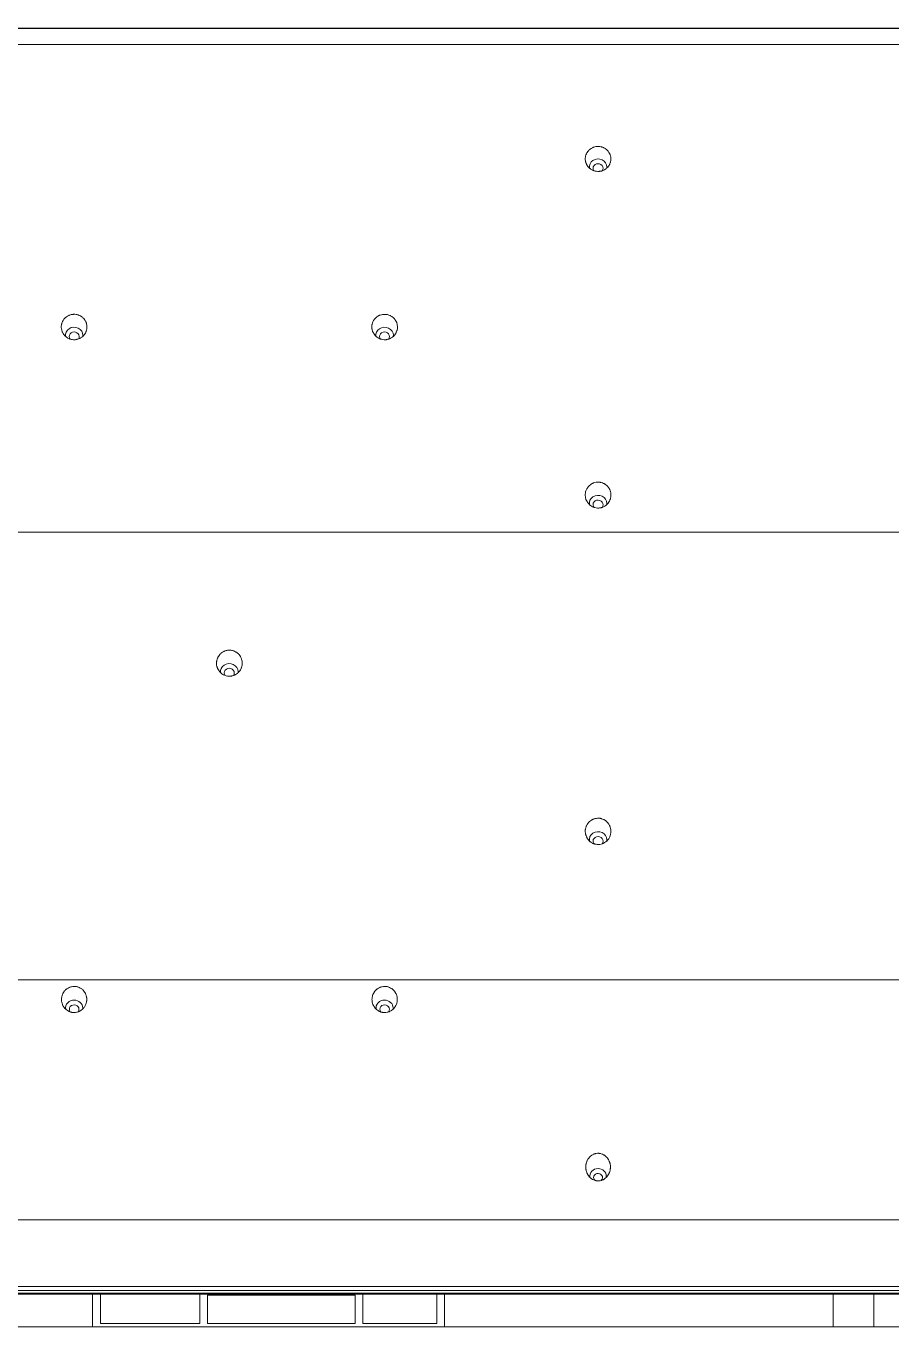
# Model space of a CAD drawing. Header units: inches. Extents: x 3778 to 56227, y -16914 to 35091.
# Drawn here: x 38268.1 to 38335.3, y -10658.5 to -10557.6 of the extents above; entities that cross this region are included whole.
import ezdxf

# ---------------------------------------------------------------- set-up
doc = ezdxf.new("R2010")
doc.units = ezdxf.units.IN
doc.header["$LTSCALE"] = 100
doc.header["$MEASUREMENT"] = 0
doc.layers.add('2-con', color=2, linetype='Continuous')
doc.layers.add('mark-B', color=2, linetype='Continuous', lineweight=20)

# ---------------------------------------------------------------- blocks, each defined once
blk = doc.blocks.new('무풍1way 일반')
at = {"layer": 'mark-B'}
for p, q in [((347.61, -402.05), (347.61, -399.52)), ((350.78, -402.05), (350.78, -399.52)), ((380.94, -399.52), (380.94, -402.05)), ((408.25, -402.05), (408.25, -399.52)), ((381.54, -402.05), (381.54, -399.78)), ((381.54, -399.78), (387.27, -399.78)), ((387.27, -402.05), (387.27, -399.78)), ((387.87, -399.78), (387.87, -401.99)), ((387.87, -399.78), (399.32, -399.78)), ((399.32, -401.99), (399.32, -399.78)), ((399.92, -399.78), (399.92, -402.05)), ((399.92, -399.78), (407.65, -399.78)), ((407.65, -399.78), (407.65, -402.05)), ((387.87, -401.99), (399.32, -401.99)), ((-439.26, -500.22), (439.26, -500.22)), ((-439.26, -500.24), (439.26, -500.24))]:
    blk.add_line(p, q, dxfattribs=at)
for centre, major_axis, start_param, end_param in [((369.02, -411.21), (-0.641, 0), 6.096747, 6.283185), ((369.02, -411.21), (-0.641, 0), 0, 1.570794), ((369.02, -411.11), (0.346, 0), 2.380343, 6.283185), ((369.02, -411.21), (-0.641, 0), 1.570794, 3.288362), ((369.02, -411.11), (0.346, 0), 0, 0.853146), ((385.59, -424.26), (-0.666, 0), 6.14093, 6.283185), ((385.59, -424.26), (-0.666, 0), 0, 1.5708), ((385.59, -424.16), (0.372, 0), 2.493546, 6.283185), ((385.59, -424.26), (-0.666, 0), 1.570794, 3.290714), ((385.59, -424.16), (0.372, 0), 0, 0.633521), ((409.68, -424.26), (-0.666, 0), 6.14093, 6.283185), ((409.68, -424.26), (-0.666, 0), 0, 1.5708), ((409.68, -424.16), (0.372, 0), 2.493546, 6.283185), ((409.68, -424.26), (-0.666, 0), 1.570794, 3.290714), ((409.68, -424.16), (0.372, 0), 0, 0.633521), ((369.02, -437.3), (-0.681, 0), 6.131015, 6.283185), ((369.02, -437.3), (-0.681, 0), 0, 3.286696), ((369.02, -437.2), (0.387, 0), 2.495996, 6.283185), ((369.02, -437.2), (0.387, 0), 0, 0.678878), ((397.64, -450.34), (-0.681, 0), 0, 3.291115), ((397.64, -450.34), (-0.681, 0), 6.151044, 6.283185), ((397.64, -450.25), (0.387, 0), 2.525057, 6.283185), ((397.64, -450.25), (0.387, 0), 0, 0.606037), ((369.02, -463.29), (0.387, 0), 2.487651, 6.283185), ((369.02, -463.29), (0.387, 0), 0, 0.641569), ((369.02, -463.39), (-0.681, 0), 0, 3.300048), ((369.02, -463.39), (-0.681, 0), 6.158107, 6.283185), ((385.59, -476.33), (0.387, 0), 2.517984, 6.283185), ((385.59, -476.33), (0.387, 0), 0, 0.606616), ((409.68, -476.33), (0.387, 0), 2.57621, 6.283185), ((409.68, -476.33), (0.387, 0), 0, 0.5489), ((385.59, -476.43), (-0.681, 0), 0, 3.291896), ((385.59, -476.43), (-0.681, 0), 6.166943, 6.283185), ((409.68, -476.43), (-0.681, 0), 0, 3.277172), ((409.68, -476.43), (-0.681, 0), 6.16037, 6.283185), ((369.02, -489.38), (0.387, 0), 2.549695, 6.283185), ((369.02, -489.38), (0.387, 0), 0, 0.572952), ((369.02, -489.48), (-0.681, 0), 0, 3.282767), ((369.02, -489.48), (-0.681, 0), 6.175491, 6.283185)]:
    blk.add_ellipse(centre, major_axis=major_axis, ratio=0.913545, start_param=start_param, end_param=end_param, dxfattribs=at)
for points, degree in [([(0, -399.52), (213.45, -399.52), (426.89, -399.52)], 2), ([(0, -399.52), (213.45, -399.52), (426.89, -399.52)], 2), ([(0, -402.34), (142.45, -402.34), (284.89, -402.34), (427.34, -402.34)], 3), ([(427.34, -402.66), (284.89, -402.66), (142.45, -402.66), (0, -402.66)], 3), ([(436.52, -407.82), (291.01, -407.82), (145.51, -407.82), (0, -407.82)], 3), ([(439.26, -426.45), (292.84, -426.45), (146.42, -426.45), (0, -426.45)], 3), ([(0, -461.16), (146.38, -461.16), (292.76, -461.16), (439.14, -461.16)], 3), ([(439.26, -498.97), (292.84, -498.97), (146.42, -498.97), (0, -498.97)], 3)]:
    blk.add_open_spline(points, degree=degree, dxfattribs=at)
for points, degree, knots in [([(0, -402.05), (71.15, -402.05), (142.3, -402.05), (249.02, -402.05), (284.59, -402.05), (337.96, -402.05), (355.74, -402.05), (382.42, -402.05), (391.32, -402.05), (404.66, -402.05), (409.1, -402.05), (418, -402.05), (422.44, -402.05), (426.89, -402.05)], 3, [0, 0, 0, 0, 0.5, 0.5, 0.75, 0.75, 0.875, 0.875, 0.9375, 0.9375, 0.96875, 0.96875, 1, 1, 1, 1]), ([(426.89, -402.14), (422.44, -402.14), (417.99, -402.14), (409.1, -402.14), (404.65, -402.14), (391.31, -402.14), (382.42, -402.14), (355.74, -402.14), (337.95, -402.14), (284.59, -402.14), (249.02, -402.14), (142.3, -402.14), (71.15, -402.14), (0, -402.14)], 3, [0, 0, 0, 0, 0.03125, 0.03125, 0.0625, 0.0625, 0.125, 0.125, 0.25, 0.25, 0.5, 0.5, 1, 1, 1, 1]), ([(368.14, -411.49), (368.15, -411.47), (368.15, -411.46), (368.17, -411.43), (368.18, -411.4), (368.2, -411.37), (368.21, -411.34), (368.22, -411.32), (368.26, -411.25), (368.3, -411.2), (368.36, -411.14), (368.37, -411.13), (368.4, -411.1), (368.41, -411.09), (368.45, -411.06), (368.5, -411.02), (368.57, -410.97), (368.61, -410.95), (368.64, -410.93), (368.66, -410.93), (368.73, -410.89), (368.8, -410.87), (368.88, -410.86), (368.9, -410.86), (368.93, -410.85), (368.95, -410.85), (369, -410.85), (369.06, -410.85), (369.13, -410.85), (369.18, -410.86), (369.19, -410.87), (369.23, -410.87), (369.24, -410.88), (369.32, -410.9), (369.38, -410.93), (369.47, -410.97), (369.5, -410.99), (369.54, -411.02), (369.55, -411.03), (369.58, -411.05), (369.59, -411.06), (369.65, -411.12), (369.7, -411.16), (369.76, -411.24), (369.78, -411.27), (369.81, -411.31), (369.81, -411.33), (369.83, -411.35), (369.84, -411.37), (369.88, -411.44), (369.9, -411.5), (369.93, -411.6), (369.94, -411.63), (369.95, -411.68), (369.95, -411.7), (369.96, -411.73), (369.96, -411.74), (369.97, -411.83), (369.98, -411.89), (369.97, -411.99), (369.97, -412.02), (369.97, -412.07), (369.96, -412.09), (369.96, -412.12), (369.96, -412.14), (369.94, -412.22), (369.92, -412.29), (369.89, -412.36), (369.88, -412.38), (369.87, -412.41), (369.86, -412.42), (369.84, -412.47), (369.82, -412.5), (369.77, -412.58), (369.73, -412.63), (369.64, -412.73), (369.59, -412.78), (369.51, -412.83), (369.48, -412.85), (369.42, -412.89), (369.39, -412.9), (369.33, -412.93), (369.3, -412.94), (369.25, -412.95), (369.24, -412.96), (369.21, -412.96), (369.19, -412.97), (369.11, -412.98), (369.04, -412.99), (368.94, -412.98), (368.91, -412.98), (368.84, -412.97), (368.81, -412.96), (368.71, -412.93), (368.65, -412.91), (368.58, -412.87), (368.57, -412.86), (368.54, -412.84), (368.52, -412.83), (368.48, -412.8), (368.46, -412.78), (368.38, -412.72), (368.34, -412.67), (368.28, -412.61), (368.27, -412.59), (368.25, -412.57), (368.25, -412.55), (368.22, -412.51), (368.2, -412.48), (368.16, -412.39), (368.13, -412.33), (368.11, -412.25), (368.1, -412.24), (368.09, -412.2), (368.09, -412.19), (368.08, -412.14), (368.07, -412.11), (368.06, -412.01), (368.06, -411.94), (368.06, -411.86), (368.06, -411.84), (368.06, -411.81), (368.07, -411.79), (368.07, -411.74), (368.08, -411.71), (368.1, -411.61), (368.12, -411.55), (368.14, -411.49)], 3, [0, 0, 0, 0, 0.007813, 0.007813, 0.015625, 0.023438, 0.023438, 0.03125, 0.03125, 0.0625, 0.0625, 0.070312, 0.070312, 0.078125, 0.078125, 0.09375, 0.109375, 0.117188, 0.117188, 0.125, 0.125, 0.15625, 0.15625, 0.164063, 0.164063, 0.171875, 0.171875, 0.1875, 0.203125, 0.203125, 0.210938, 0.210938, 0.21875, 0.21875, 0.25, 0.25, 0.265625, 0.265625, 0.273438, 0.273438, 0.28125, 0.28125, 0.3125, 0.3125, 0.328125, 0.328125, 0.335938, 0.335938, 0.34375, 0.34375, 0.375, 0.375, 0.390625, 0.390625, 0.398438, 0.398438, 0.40625, 0.40625, 0.4375, 0.4375, 0.453125, 0.453125, 0.460938, 0.460938, 0.46875, 0.46875, 0.5, 0.5, 0.507812, 0.507812, 0.515625, 0.515625, 0.53125, 0.53125, 0.5625, 0.5625, 0.59375, 0.59375, 0.609375, 0.609375, 0.625, 0.625, 0.640625, 0.640625, 0.648437, 0.648437, 0.65625, 0.65625, 0.6875, 0.6875, 0.703125, 0.703125, 0.71875, 0.71875, 0.75, 0.75, 0.757812, 0.757812, 0.765625, 0.765625, 0.78125, 0.78125, 0.8125, 0.8125, 0.820312, 0.820312, 0.828125, 0.828125, 0.84375, 0.84375, 0.875, 0.875, 0.882812, 0.882812, 0.890625, 0.890625, 0.90625, 0.90625, 0.9375, 0.9375, 0.945312, 0.945312, 0.953125, 0.953125, 0.96875, 0.96875, 1, 1, 1, 1]), ([(384.76, -424.36), (384.78, -424.34), (384.8, -424.31), (384.84, -424.26), (384.86, -424.23), (384.93, -424.16), (384.98, -424.12), (385.04, -424.07), (385.06, -424.06), (385.08, -424.04), (385.1, -424.03), (385.14, -424.01), (385.2, -423.98), (385.26, -423.96), (385.32, -423.94), (385.36, -423.93), (385.45, -423.91), (385.52, -423.9), (385.62, -423.9), (385.65, -423.9), (385.7, -423.91), (385.71, -423.91), (385.75, -423.91), (385.76, -423.92), (385.84, -423.93), (385.9, -423.95), (385.98, -423.99), (385.99, -423.99), (386.02, -424.01), (386.04, -424.02), (386.08, -424.04), (386.11, -424.06), (386.19, -424.11), (386.24, -424.16), (386.3, -424.22), (386.31, -424.23), (386.33, -424.25), (386.34, -424.27), (386.37, -424.3), (386.41, -424.36), (386.45, -424.43), (386.47, -424.47), (386.48, -424.5), (386.49, -424.52), (386.52, -424.59), (386.53, -424.65), (386.55, -424.75), (386.56, -424.78), (386.56, -424.85), (386.57, -424.88), (386.57, -424.98), (386.56, -425.04), (386.54, -425.14), (386.54, -425.17), (386.52, -425.23), (386.51, -425.26), (386.47, -425.36), (386.44, -425.41), (386.4, -425.48), (386.39, -425.5), (386.37, -425.52), (386.36, -425.54), (386.33, -425.58), (386.29, -425.62), (386.23, -425.68), (386.19, -425.71), (386.17, -425.73), (386.15, -425.74), (386.09, -425.79), (386.03, -425.82), (385.94, -425.86), (385.91, -425.87), (385.85, -425.89), (385.82, -425.9), (385.72, -425.92), (385.65, -425.93), (385.57, -425.93), (385.56, -425.93), (385.52, -425.93), (385.51, -425.93), (385.46, -425.92), (385.39, -425.91), (385.33, -425.9), (385.27, -425.88), (385.24, -425.86), (385.15, -425.82), (385.09, -425.79), (385.01, -425.74), (384.98, -425.72), (384.93, -425.67), (384.91, -425.65), (384.84, -425.58), (384.8, -425.53), (384.76, -425.46), (384.75, -425.45), (384.73, -425.42), (384.73, -425.4), (384.7, -425.36), (384.69, -425.33), (384.65, -425.24), (384.64, -425.18), (384.62, -425.1), (384.62, -425.08), (384.61, -425.05), (384.61, -425.03), (384.61, -424.98), (384.6, -424.92), (384.61, -424.84), (384.61, -424.79), (384.62, -424.76), (384.62, -424.74), (384.63, -424.66), (384.65, -424.6), (384.7, -424.48), (384.73, -424.42), (384.76, -424.36)], 3, [0, 0, 0, 0, 0.015625, 0.015625, 0.03125, 0.03125, 0.0625, 0.0625, 0.070313, 0.070313, 0.078125, 0.078125, 0.09375, 0.109375, 0.109375, 0.125, 0.125, 0.15625, 0.15625, 0.171875, 0.171875, 0.179688, 0.179688, 0.1875, 0.1875, 0.21875, 0.21875, 0.226562, 0.226562, 0.234375, 0.234375, 0.25, 0.25, 0.28125, 0.28125, 0.289063, 0.289063, 0.296875, 0.296875, 0.3125, 0.328125, 0.335938, 0.335938, 0.34375, 0.34375, 0.375, 0.375, 0.390625, 0.390625, 0.40625, 0.40625, 0.4375, 0.4375, 0.453125, 0.453125, 0.46875, 0.46875, 0.5, 0.5, 0.507812, 0.507812, 0.515625, 0.515625, 0.53125, 0.546875, 0.554687, 0.554687, 0.5625, 0.5625, 0.59375, 0.59375, 0.609375, 0.609375, 0.625, 0.625, 0.65625, 0.65625, 0.664062, 0.664062, 0.671875, 0.671875, 0.6875, 0.703125, 0.703125, 0.71875, 0.71875, 0.75, 0.75, 0.765625, 0.765625, 0.78125, 0.78125, 0.8125, 0.8125, 0.820312, 0.820312, 0.828125, 0.828125, 0.84375, 0.84375, 0.875, 0.875, 0.882813, 0.882813, 0.890625, 0.890625, 0.90625, 0.921875, 0.929688, 0.929688, 0.9375, 0.9375, 0.96875, 0.96875, 1, 1, 1, 1]), ([(408.86, -424.36), (408.88, -424.34), (408.9, -424.31), (408.94, -424.26), (408.96, -424.23), (409.03, -424.16), (409.08, -424.12), (409.14, -424.07), (409.16, -424.06), (409.18, -424.04), (409.2, -424.03), (409.24, -424.01), (409.3, -423.98), (409.36, -423.96), (409.42, -423.94), (409.45, -423.93), (409.55, -423.91), (409.62, -423.9), (409.71, -423.9), (409.75, -423.9), (409.8, -423.91), (409.81, -423.91), (409.85, -423.91), (409.86, -423.92), (409.94, -423.93), (410, -423.95), (410.08, -423.99), (410.09, -423.99), (410.12, -424.01), (410.14, -424.02), (410.18, -424.04), (410.21, -424.06), (410.29, -424.11), (410.34, -424.16), (410.39, -424.22), (410.41, -424.23), (410.43, -424.25), (410.44, -424.27), (410.47, -424.3), (410.5, -424.36), (410.54, -424.43), (410.57, -424.47), (410.58, -424.5), (410.59, -424.52), (410.62, -424.59), (410.63, -424.65), (410.65, -424.75), (410.66, -424.78), (410.66, -424.85), (410.66, -424.88), (410.67, -424.98), (410.66, -425.04), (410.64, -425.14), (410.63, -425.17), (410.62, -425.23), (410.61, -425.26), (410.57, -425.36), (410.54, -425.41), (410.5, -425.48), (410.49, -425.5), (410.47, -425.52), (410.46, -425.54), (410.43, -425.58), (410.39, -425.62), (410.33, -425.68), (410.29, -425.71), (410.27, -425.73), (410.25, -425.74), (410.19, -425.79), (410.13, -425.82), (410.04, -425.86), (410.01, -425.87), (409.95, -425.89), (409.91, -425.9), (409.82, -425.92), (409.75, -425.93), (409.67, -425.93), (409.65, -425.93), (409.62, -425.93), (409.61, -425.93), (409.56, -425.92), (409.49, -425.91), (409.43, -425.9), (409.37, -425.88), (409.33, -425.86), (409.24, -425.82), (409.19, -425.79), (409.11, -425.74), (409.08, -425.72), (409.03, -425.67), (409.01, -425.65), (408.94, -425.58), (408.9, -425.53), (408.86, -425.46), (408.85, -425.45), (408.83, -425.42), (408.82, -425.4), (408.8, -425.36), (408.79, -425.33), (408.75, -425.24), (408.74, -425.18), (408.72, -425.1), (408.72, -425.08), (408.71, -425.05), (408.71, -425.03), (408.71, -424.98), (408.7, -424.92), (408.71, -424.84), (408.71, -424.79), (408.72, -424.76), (408.72, -424.74), (408.73, -424.66), (408.75, -424.6), (408.8, -424.48), (408.83, -424.42), (408.86, -424.36)], 3, [0, 0, 0, 0, 0.015625, 0.015625, 0.03125, 0.03125, 0.0625, 0.0625, 0.070312, 0.070312, 0.078125, 0.078125, 0.09375, 0.109375, 0.109375, 0.125, 0.125, 0.15625, 0.15625, 0.171875, 0.171875, 0.179687, 0.179687, 0.1875, 0.1875, 0.21875, 0.21875, 0.226562, 0.226562, 0.234375, 0.234375, 0.25, 0.25, 0.28125, 0.28125, 0.289062, 0.289062, 0.296875, 0.296875, 0.3125, 0.328125, 0.335937, 0.335937, 0.34375, 0.34375, 0.375, 0.375, 0.390625, 0.390625, 0.40625, 0.40625, 0.4375, 0.4375, 0.453125, 0.453125, 0.46875, 0.46875, 0.5, 0.5, 0.507812, 0.507812, 0.515625, 0.515625, 0.53125, 0.546875, 0.554687, 0.554687, 0.5625, 0.5625, 0.59375, 0.59375, 0.609375, 0.609375, 0.625, 0.625, 0.65625, 0.65625, 0.664062, 0.664062, 0.671875, 0.671875, 0.6875, 0.703125, 0.703125, 0.71875, 0.71875, 0.75, 0.75, 0.765625, 0.765625, 0.78125, 0.78125, 0.8125, 0.8125, 0.820312, 0.820312, 0.828125, 0.828125, 0.84375, 0.84375, 0.875, 0.875, 0.882812, 0.882812, 0.890625, 0.890625, 0.90625, 0.921875, 0.929687, 0.929687, 0.9375, 0.9375, 0.96875, 0.96875, 1, 1, 1, 1]), ([(368.02, -437.9), (368.03, -437.86), (368.03, -437.83), (368.04, -437.77), (368.05, -437.73), (368.07, -437.64), (368.09, -437.58), (368.13, -437.49), (368.15, -437.46), (368.18, -437.4), (368.2, -437.37), (368.26, -437.29), (368.3, -437.24), (368.36, -437.19), (368.37, -437.18), (368.4, -437.16), (368.41, -437.15), (368.45, -437.12), (368.51, -437.08), (368.58, -437.04), (368.62, -437.02), (368.66, -437.01), (368.67, -437), (368.75, -436.97), (368.81, -436.96), (368.9, -436.94), (368.91, -436.94), (368.95, -436.94), (368.96, -436.94), (369.01, -436.94), (369.05, -436.94), (369.14, -436.94), (369.21, -436.95), (369.29, -436.97), (369.31, -436.98), (369.34, -436.99), (369.35, -437), (369.4, -437.01), (369.46, -437.04), (369.53, -437.08), (369.57, -437.11), (369.6, -437.13), (369.61, -437.14), (369.68, -437.19), (369.72, -437.24), (369.79, -437.31), (369.81, -437.34), (369.84, -437.38), (369.85, -437.39), (369.86, -437.42), (369.87, -437.43), (369.91, -437.5), (369.94, -437.56), (369.96, -437.64), (369.97, -437.66), (369.98, -437.69), (369.98, -437.71), (369.99, -437.75), (370, -437.79), (370.01, -437.88), (370.01, -437.95), (370.01, -438.05), (370.01, -438.08), (370, -438.14), (369.98, -438.21), (369.96, -438.27), (369.94, -438.33), (369.93, -438.36), (369.89, -438.45), (369.85, -438.51), (369.8, -438.59), (369.78, -438.61), (369.74, -438.65), (369.73, -438.66), (369.71, -438.69), (369.7, -438.7), (369.64, -438.76), (369.58, -438.79), (369.51, -438.84), (369.5, -438.85), (369.47, -438.86), (369.45, -438.87), (369.41, -438.89), (369.35, -438.92), (369.27, -438.94), (369.22, -438.95), (369.19, -438.96), (369.17, -438.96), (369.09, -438.97), (369.02, -438.98), (368.92, -438.97), (368.89, -438.97), (368.84, -438.96), (368.83, -438.95), (368.79, -438.95), (368.78, -438.94), (368.7, -438.92), (368.64, -438.9), (368.56, -438.86), (368.55, -438.85), (368.52, -438.84), (368.5, -438.83), (368.46, -438.8), (368.44, -438.78), (368.36, -438.72), (368.31, -438.67), (368.26, -438.61), (368.25, -438.6), (368.23, -438.57), (368.22, -438.56), (368.19, -438.52), (368.15, -438.46), (368.12, -438.39), (368.1, -438.34), (368.09, -438.31), (368.08, -438.3), (368.05, -438.22), (368.03, -438.09), (368.02, -437.96), (368.02, -437.9)], 3, [0, 0, 0, 0, 0.015625, 0.015625, 0.03125, 0.03125, 0.0625, 0.0625, 0.078125, 0.078125, 0.09375, 0.09375, 0.125, 0.125, 0.132812, 0.132812, 0.140625, 0.140625, 0.15625, 0.171875, 0.179687, 0.179687, 0.1875, 0.1875, 0.21875, 0.21875, 0.226562, 0.226562, 0.234375, 0.234375, 0.25, 0.25, 0.28125, 0.28125, 0.289062, 0.289062, 0.296875, 0.296875, 0.3125, 0.328125, 0.335937, 0.335937, 0.34375, 0.34375, 0.375, 0.375, 0.390625, 0.390625, 0.398437, 0.398437, 0.40625, 0.40625, 0.4375, 0.4375, 0.445312, 0.445312, 0.453125, 0.453125, 0.46875, 0.46875, 0.5, 0.5, 0.515625, 0.515625, 0.53125, 0.546875, 0.546875, 0.5625, 0.5625, 0.59375, 0.59375, 0.609375, 0.609375, 0.617187, 0.617187, 0.625, 0.625, 0.65625, 0.65625, 0.664063, 0.664063, 0.671875, 0.671875, 0.6875, 0.703125, 0.710938, 0.710938, 0.71875, 0.71875, 0.75, 0.75, 0.765625, 0.765625, 0.773438, 0.773438, 0.78125, 0.78125, 0.8125, 0.8125, 0.820313, 0.820313, 0.828125, 0.828125, 0.84375, 0.84375, 0.875, 0.875, 0.882813, 0.882813, 0.890625, 0.890625, 0.90625, 0.921875, 0.929688, 0.929688, 0.9375, 0.9375, 0.96875, 1, 1, 1, 1]), ([(398.63, -450.94), (398.63, -451.01), (398.63, -451.07), (398.62, -451.15), (398.62, -451.17), (398.61, -451.2), (398.61, -451.22), (398.59, -451.27), (398.58, -451.33), (398.55, -451.4), (398.53, -451.45), (398.51, -451.48), (398.5, -451.49), (398.46, -451.56), (398.42, -451.62), (398.36, -451.69), (398.34, -451.71), (398.29, -451.76), (398.26, -451.78), (398.19, -451.84), (398.13, -451.88), (398.06, -451.91), (398.04, -451.92), (398.01, -451.93), (397.99, -451.94), (397.95, -451.96), (397.89, -451.98), (397.8, -451.99), (397.76, -452), (397.72, -452), (397.71, -452.01), (397.62, -452.01), (397.56, -452.01), (397.46, -451.99), (397.43, -451.99), (397.36, -451.97), (397.33, -451.96), (397.24, -451.93), (397.18, -451.9), (397.11, -451.85), (397.09, -451.85), (397.07, -451.83), (397.05, -451.82), (397.01, -451.79), (396.96, -451.74), (396.91, -451.69), (396.87, -451.65), (396.85, -451.62), (396.84, -451.61), (396.8, -451.54), (396.76, -451.49), (396.72, -451.4), (396.71, -451.37), (396.69, -451.31), (396.68, -451.27), (396.65, -451.18), (396.65, -451.11), (396.64, -451.02), (396.64, -450.98), (396.64, -450.94), (396.64, -450.92), (396.65, -450.89), (396.65, -450.87), (396.66, -450.79), (396.67, -450.73), (396.7, -450.65), (396.71, -450.63), (396.72, -450.6), (396.72, -450.59), (396.74, -450.54), (396.76, -450.51), (396.81, -450.43), (396.85, -450.38), (396.91, -450.3), (396.93, -450.28), (396.98, -450.23), (397.03, -450.19), (397.09, -450.15), (397.13, -450.12), (397.14, -450.12), (397.17, -450.1), (397.19, -450.09), (397.26, -450.06), (397.32, -450.03), (397.4, -450.01), (397.42, -450.01), (397.45, -450), (397.47, -450), (397.52, -449.99), (397.58, -449.98), (397.66, -449.98), (397.71, -449.99), (397.75, -449.99), (397.76, -449.99), (397.84, -450), (397.91, -450.02), (398, -450.05), (398.03, -450.07), (398.08, -450.09), (398.09, -450.1), (398.12, -450.11), (398.13, -450.12), (398.21, -450.16), (398.26, -450.2), (398.32, -450.26), (398.33, -450.27), (398.35, -450.29), (398.36, -450.31), (398.4, -450.34), (398.42, -450.37), (398.47, -450.45), (398.51, -450.5), (398.54, -450.58), (398.55, -450.59), (398.56, -450.62), (398.57, -450.64), (398.58, -450.69), (398.59, -450.72), (398.62, -450.81), (398.63, -450.88), (398.63, -450.94)], 3, [0, 0, 0, 0, 0.03125, 0.03125, 0.039062, 0.039062, 0.046875, 0.046875, 0.0625, 0.078125, 0.085937, 0.085937, 0.09375, 0.09375, 0.125, 0.125, 0.140625, 0.140625, 0.15625, 0.15625, 0.1875, 0.1875, 0.195312, 0.195312, 0.203125, 0.203125, 0.21875, 0.234375, 0.242187, 0.242187, 0.25, 0.25, 0.28125, 0.28125, 0.296875, 0.296875, 0.3125, 0.3125, 0.34375, 0.34375, 0.351562, 0.351562, 0.359375, 0.359375, 0.375, 0.390625, 0.398437, 0.398437, 0.40625, 0.40625, 0.4375, 0.4375, 0.453125, 0.453125, 0.46875, 0.46875, 0.5, 0.5, 0.515625, 0.515625, 0.523437, 0.523437, 0.53125, 0.53125, 0.5625, 0.5625, 0.570313, 0.570313, 0.578125, 0.578125, 0.59375, 0.59375, 0.625, 0.625, 0.640625, 0.640625, 0.65625, 0.671875, 0.671875, 0.679688, 0.679688, 0.6875, 0.6875, 0.71875, 0.71875, 0.726563, 0.726563, 0.734375, 0.734375, 0.75, 0.765625, 0.773438, 0.773438, 0.78125, 0.78125, 0.8125, 0.8125, 0.828125, 0.828125, 0.835938, 0.835938, 0.84375, 0.84375, 0.875, 0.875, 0.882813, 0.882813, 0.890625, 0.890625, 0.90625, 0.90625, 0.9375, 0.9375, 0.945313, 0.945313, 0.953125, 0.953125, 0.96875, 0.96875, 1, 1, 1, 1]), ([(368.02, -463.99), (368.03, -463.92), (368.04, -463.86), (368.06, -463.78), (368.06, -463.76), (368.07, -463.73), (368.08, -463.71), (368.09, -463.67), (368.12, -463.61), (368.15, -463.54), (368.18, -463.49), (368.2, -463.47), (368.21, -463.45), (368.25, -463.39), (368.3, -463.34), (368.37, -463.27), (368.4, -463.25), (368.45, -463.21), (368.48, -463.19), (368.56, -463.14), (368.62, -463.11), (368.7, -463.08), (368.71, -463.08), (368.74, -463.07), (368.76, -463.06), (368.81, -463.05), (368.87, -463.04), (368.95, -463.03), (369, -463.03), (369.04, -463.03), (369.05, -463.03), (369.14, -463.03), (369.2, -463.05), (369.28, -463.07), (369.3, -463.07), (369.33, -463.08), (369.34, -463.09), (369.39, -463.1), (369.42, -463.12), (369.51, -463.16), (369.56, -463.19), (369.63, -463.24), (369.64, -463.25), (369.67, -463.27), (369.68, -463.29), (369.72, -463.32), (369.76, -463.37), (369.8, -463.42), (369.84, -463.47), (369.86, -463.5), (369.91, -463.58), (369.93, -463.64), (369.97, -463.73), (369.98, -463.76), (369.99, -463.83), (370, -463.86), (370.01, -463.96), (370.01, -464.02), (370.01, -464.12), (370.01, -464.15), (370, -464.2), (370, -464.21), (369.99, -464.25), (369.99, -464.26), (369.97, -464.34), (369.95, -464.4), (369.9, -464.49), (369.89, -464.52), (369.86, -464.58), (369.82, -464.63), (369.77, -464.69), (369.74, -464.73), (369.71, -464.75), (369.7, -464.76), (369.64, -464.82), (369.59, -464.86), (369.5, -464.91), (369.48, -464.93), (369.43, -464.95), (369.42, -464.96), (369.39, -464.97), (369.37, -464.97), (369.29, -465), (369.23, -465.02), (369.15, -465.03), (369.13, -465.03), (369.1, -465.04), (369.08, -465.04), (369.03, -465.04), (368.97, -465.04), (368.88, -465.03), (368.84, -465.02), (368.8, -465.02), (368.79, -465.01), (368.71, -464.99), (368.64, -464.97), (368.56, -464.93), (368.53, -464.91), (368.49, -464.88), (368.47, -464.87), (368.44, -464.86), (368.43, -464.85), (368.37, -464.8), (368.32, -464.75), (368.26, -464.69), (368.25, -464.68), (368.23, -464.65), (368.22, -464.64), (368.19, -464.6), (368.18, -464.57), (368.13, -464.49), (368.1, -464.43), (368.07, -464.35), (368.07, -464.34), (368.06, -464.31), (368.06, -464.29), (368.04, -464.24), (368.04, -464.21), (368.02, -464.12), (368.02, -464.05), (368.02, -463.99)], 3, [0, 0, 0, 0, 0.03125, 0.03125, 0.039063, 0.039063, 0.046875, 0.046875, 0.0625, 0.078125, 0.085938, 0.085938, 0.09375, 0.09375, 0.125, 0.125, 0.140625, 0.140625, 0.15625, 0.15625, 0.1875, 0.1875, 0.195313, 0.195313, 0.203125, 0.203125, 0.21875, 0.234375, 0.242188, 0.242188, 0.25, 0.25, 0.28125, 0.28125, 0.289063, 0.289063, 0.296875, 0.296875, 0.3125, 0.3125, 0.34375, 0.34375, 0.351563, 0.351563, 0.359375, 0.359375, 0.375, 0.390625, 0.390625, 0.40625, 0.40625, 0.4375, 0.4375, 0.453125, 0.453125, 0.46875, 0.46875, 0.5, 0.5, 0.515625, 0.515625, 0.523438, 0.523438, 0.53125, 0.53125, 0.5625, 0.5625, 0.578125, 0.578125, 0.59375, 0.609375, 0.617188, 0.617188, 0.625, 0.625, 0.65625, 0.65625, 0.671875, 0.671875, 0.679688, 0.679688, 0.6875, 0.6875, 0.71875, 0.71875, 0.726562, 0.726562, 0.734375, 0.734375, 0.75, 0.765625, 0.773437, 0.773437, 0.78125, 0.78125, 0.8125, 0.8125, 0.828125, 0.828125, 0.835937, 0.835937, 0.84375, 0.84375, 0.875, 0.875, 0.882812, 0.882812, 0.890625, 0.890625, 0.90625, 0.90625, 0.9375, 0.9375, 0.945312, 0.945312, 0.953125, 0.953125, 0.96875, 0.96875, 1, 1, 1, 1]), ([(384.59, -477.03), (384.59, -476.96), (384.6, -476.9), (384.62, -476.82), (384.63, -476.81), (384.64, -476.78), (384.64, -476.76), (384.66, -476.72), (384.68, -476.66), (384.72, -476.59), (384.74, -476.54), (384.76, -476.52), (384.77, -476.5), (384.82, -476.44), (384.86, -476.39), (384.93, -476.32), (384.96, -476.3), (385.01, -476.26), (385.04, -476.25), (385.12, -476.19), (385.18, -476.17), (385.26, -476.14), (385.27, -476.13), (385.3, -476.12), (385.32, -476.12), (385.37, -476.11), (385.43, -476.09), (385.51, -476.08), (385.56, -476.08), (385.59, -476.08), (385.61, -476.08), (385.69, -476.09), (385.76, -476.1), (385.85, -476.12), (385.89, -476.13), (385.93, -476.14), (385.95, -476.15), (385.98, -476.16), (385.99, -476.17), (386.07, -476.2), (386.12, -476.24), (386.2, -476.29), (386.23, -476.31), (386.28, -476.36), (386.3, -476.38), (386.36, -476.45), (386.4, -476.5), (386.45, -476.59), (386.47, -476.62), (386.5, -476.67), (386.52, -476.73), (386.55, -476.81), (386.56, -476.85), (386.56, -476.89), (386.57, -476.9), (386.58, -476.98), (386.58, -477.05), (386.58, -477.14), (386.57, -477.17), (386.57, -477.22), (386.57, -477.24), (386.56, -477.27), (386.56, -477.28), (386.54, -477.36), (386.52, -477.42), (386.48, -477.51), (386.46, -477.54), (386.43, -477.59), (386.39, -477.65), (386.35, -477.7), (386.31, -477.75), (386.29, -477.77), (386.21, -477.83), (386.16, -477.87), (386.08, -477.92), (386.05, -477.94), (386.01, -477.96), (385.99, -477.97), (385.96, -477.98), (385.95, -477.99), (385.87, -478.02), (385.81, -478.03), (385.72, -478.04), (385.71, -478.05), (385.68, -478.05), (385.66, -478.05), (385.61, -478.05), (385.58, -478.05), (385.48, -478.05), (385.41, -478.04), (385.29, -478.01), (385.22, -477.99), (385.14, -477.95), (385.11, -477.93), (385.05, -477.9), (385.02, -477.88), (384.94, -477.82), (384.9, -477.78), (384.83, -477.71), (384.81, -477.68), (384.77, -477.63), (384.75, -477.61), (384.7, -477.52), (384.67, -477.47), (384.64, -477.38), (384.63, -477.34), (384.61, -477.28), (384.61, -477.25), (384.59, -477.16), (384.59, -477.09), (384.59, -477.03)], 3, [0, 0, 0, 0, 0.03125, 0.03125, 0.039063, 0.039063, 0.046875, 0.046875, 0.0625, 0.078125, 0.085938, 0.085938, 0.09375, 0.09375, 0.125, 0.125, 0.140625, 0.140625, 0.15625, 0.15625, 0.1875, 0.1875, 0.195313, 0.195313, 0.203125, 0.203125, 0.21875, 0.234375, 0.242188, 0.242188, 0.25, 0.25, 0.28125, 0.28125, 0.296875, 0.296875, 0.304688, 0.304688, 0.3125, 0.3125, 0.34375, 0.34375, 0.359375, 0.359375, 0.375, 0.375, 0.40625, 0.40625, 0.421875, 0.421875, 0.4375, 0.453125, 0.460938, 0.460938, 0.46875, 0.46875, 0.5, 0.5, 0.515625, 0.515625, 0.523438, 0.523438, 0.53125, 0.53125, 0.5625, 0.5625, 0.578125, 0.578125, 0.59375, 0.609375, 0.609375, 0.625, 0.625, 0.65625, 0.65625, 0.671875, 0.671875, 0.679688, 0.679688, 0.6875, 0.6875, 0.71875, 0.71875, 0.726563, 0.726563, 0.734375, 0.734375, 0.75, 0.75, 0.78125, 0.78125, 0.8125, 0.8125, 0.828125, 0.828125, 0.84375, 0.84375, 0.875, 0.875, 0.890625, 0.890625, 0.90625, 0.90625, 0.9375, 0.9375, 0.953125, 0.953125, 0.96875, 0.96875, 1, 1, 1, 1]), ([(410.68, -477.03), (410.68, -477.09), (410.68, -477.16), (410.66, -477.24), (410.66, -477.25), (410.66, -477.28), (410.65, -477.3), (410.64, -477.35), (410.62, -477.41), (410.59, -477.48), (410.57, -477.52), (410.55, -477.55), (410.54, -477.57), (410.5, -477.64), (410.46, -477.69), (410.4, -477.76), (410.37, -477.78), (410.32, -477.82), (410.3, -477.84), (410.22, -477.9), (410.16, -477.93), (410.09, -477.97), (410.07, -477.98), (410.04, -477.99), (410.03, -477.99), (409.98, -478.01), (409.92, -478.03), (409.84, -478.04), (409.79, -478.05), (409.76, -478.05), (409.74, -478.05), (409.66, -478.06), (409.59, -478.05), (409.5, -478.04), (409.46, -478.03), (409.42, -478.02), (409.4, -478.01), (409.37, -478), (409.35, -478), (409.28, -477.97), (409.22, -477.94), (409.13, -477.89), (409.11, -477.87), (409.06, -477.83), (409.03, -477.81), (408.96, -477.75), (408.92, -477.7), (408.86, -477.62), (408.84, -477.59), (408.81, -477.54), (408.78, -477.48), (408.75, -477.41), (408.73, -477.36), (408.73, -477.33), (408.72, -477.31), (408.7, -477.23), (408.69, -477.17), (408.69, -477.08), (408.69, -477.04), (408.69, -477), (408.69, -476.98), (408.7, -476.95), (408.7, -476.93), (408.71, -476.85), (408.73, -476.79), (408.76, -476.72), (408.76, -476.7), (408.77, -476.67), (408.78, -476.66), (408.8, -476.61), (408.82, -476.58), (408.87, -476.5), (408.91, -476.45), (409, -476.36), (409.04, -476.31), (409.12, -476.26), (409.15, -476.24), (409.19, -476.21), (409.21, -476.2), (409.24, -476.19), (409.25, -476.18), (409.32, -476.15), (409.39, -476.13), (409.47, -476.11), (409.48, -476.1), (409.51, -476.1), (409.53, -476.09), (409.58, -476.09), (409.61, -476.08), (409.71, -476.08), (409.78, -476.08), (409.87, -476.1), (409.91, -476.11), (409.97, -476.12), (410.03, -476.14), (410.09, -476.17), (410.15, -476.2), (410.18, -476.21), (410.26, -476.26), (410.31, -476.3), (410.39, -476.37), (410.41, -476.39), (410.45, -476.44), (410.47, -476.47), (410.53, -476.54), (410.56, -476.6), (410.6, -476.69), (410.61, -476.72), (410.64, -476.78), (410.64, -476.81), (410.67, -476.9), (410.68, -476.96), (410.68, -477.03)], 3, [0, 0, 0, 0, 0.03125, 0.03125, 0.039062, 0.039062, 0.046875, 0.046875, 0.0625, 0.078125, 0.085937, 0.085937, 0.09375, 0.09375, 0.125, 0.125, 0.140625, 0.140625, 0.15625, 0.15625, 0.1875, 0.1875, 0.195312, 0.195312, 0.203125, 0.203125, 0.21875, 0.234375, 0.242187, 0.242187, 0.25, 0.25, 0.28125, 0.28125, 0.296875, 0.296875, 0.304687, 0.304687, 0.3125, 0.3125, 0.34375, 0.34375, 0.359375, 0.359375, 0.375, 0.375, 0.40625, 0.40625, 0.421875, 0.421875, 0.4375, 0.453125, 0.460937, 0.460937, 0.46875, 0.46875, 0.5, 0.5, 0.515625, 0.515625, 0.523437, 0.523437, 0.53125, 0.53125, 0.5625, 0.5625, 0.570313, 0.570313, 0.578125, 0.578125, 0.59375, 0.59375, 0.625, 0.625, 0.65625, 0.65625, 0.671875, 0.671875, 0.679688, 0.679688, 0.6875, 0.6875, 0.71875, 0.71875, 0.726563, 0.726563, 0.734375, 0.734375, 0.75, 0.75, 0.78125, 0.78125, 0.796875, 0.796875, 0.8125, 0.828125, 0.828125, 0.84375, 0.84375, 0.875, 0.875, 0.890625, 0.890625, 0.90625, 0.90625, 0.9375, 0.9375, 0.953125, 0.953125, 0.96875, 0.96875, 1, 1, 1, 1]), ([(368.02, -490.07), (368.03, -490.01), (368.03, -489.95), (368.05, -489.87), (368.06, -489.85), (368.07, -489.82), (368.07, -489.81), (368.09, -489.76), (368.11, -489.71), (368.15, -489.64), (368.17, -489.59), (368.19, -489.57), (368.2, -489.55), (368.25, -489.49), (368.29, -489.44), (368.36, -489.38), (368.38, -489.36), (368.44, -489.32), (368.46, -489.3), (368.55, -489.25), (368.6, -489.22), (368.68, -489.19), (368.7, -489.19), (368.73, -489.18), (368.74, -489.17), (368.79, -489.16), (368.85, -489.15), (368.93, -489.14), (368.98, -489.14), (369.02, -489.14), (369.03, -489.14), (369.12, -489.14), (369.18, -489.15), (369.28, -489.17), (369.31, -489.18), (369.35, -489.19), (369.37, -489.2), (369.4, -489.21), (369.41, -489.22), (369.49, -489.25), (369.54, -489.28), (369.61, -489.33), (369.62, -489.34), (369.65, -489.36), (369.66, -489.37), (369.7, -489.4), (369.72, -489.42), (369.79, -489.49), (369.83, -489.54), (369.87, -489.61), (369.88, -489.62), (369.89, -489.65), (369.9, -489.66), (369.92, -489.7), (369.95, -489.76), (369.97, -489.84), (369.99, -489.88), (369.99, -489.91), (370, -489.93), (370.01, -490.01), (370.01, -490.07), (370.01, -490.16), (370.01, -490.2), (370, -490.24), (370, -490.26), (369.99, -490.29), (369.99, -490.31), (369.97, -490.38), (369.95, -490.44), (369.91, -490.53), (369.9, -490.56), (369.86, -490.61), (369.83, -490.66), (369.79, -490.71), (369.75, -490.76), (369.72, -490.78), (369.65, -490.85), (369.6, -490.89), (369.52, -490.94), (369.49, -490.95), (369.45, -490.98), (369.43, -490.98), (369.4, -491), (369.39, -491), (369.31, -491.03), (369.25, -491.05), (369.17, -491.06), (369.15, -491.06), (369.12, -491.07), (369.1, -491.07), (369.05, -491.07), (369.02, -491.07), (368.92, -491.07), (368.86, -491.06), (368.78, -491.04), (368.76, -491.04), (368.73, -491.03), (368.71, -491.02), (368.67, -491.01), (368.61, -490.99), (368.55, -490.96), (368.49, -490.92), (368.46, -490.91), (368.38, -490.85), (368.34, -490.81), (368.27, -490.74), (368.25, -490.72), (368.21, -490.67), (368.19, -490.64), (368.14, -490.56), (368.11, -490.5), (368.08, -490.41), (368.07, -490.38), (368.05, -490.32), (368.04, -490.29), (368.03, -490.2), (368.02, -490.14), (368.02, -490.07)], 3, [0, 0, 0, 0, 0.03125, 0.03125, 0.039062, 0.039062, 0.046875, 0.046875, 0.0625, 0.078125, 0.085937, 0.085937, 0.09375, 0.09375, 0.125, 0.125, 0.140625, 0.140625, 0.15625, 0.15625, 0.1875, 0.1875, 0.195312, 0.195312, 0.203125, 0.203125, 0.21875, 0.234375, 0.242187, 0.242187, 0.25, 0.25, 0.28125, 0.28125, 0.296875, 0.296875, 0.304687, 0.304687, 0.3125, 0.3125, 0.34375, 0.34375, 0.351562, 0.351562, 0.359375, 0.359375, 0.375, 0.375, 0.40625, 0.40625, 0.414062, 0.414062, 0.421875, 0.421875, 0.4375, 0.453125, 0.460937, 0.460937, 0.46875, 0.46875, 0.5, 0.5, 0.515625, 0.515625, 0.523437, 0.523437, 0.53125, 0.53125, 0.5625, 0.5625, 0.578125, 0.578125, 0.59375, 0.609375, 0.609375, 0.625, 0.625, 0.65625, 0.65625, 0.671875, 0.671875, 0.679687, 0.679687, 0.6875, 0.6875, 0.71875, 0.71875, 0.726562, 0.726562, 0.734375, 0.734375, 0.75, 0.75, 0.78125, 0.78125, 0.789062, 0.789062, 0.796875, 0.796875, 0.8125, 0.828125, 0.828125, 0.84375, 0.84375, 0.875, 0.875, 0.890625, 0.890625, 0.90625, 0.90625, 0.9375, 0.9375, 0.953125, 0.953125, 0.96875, 0.96875, 1, 1, 1, 1]), ([(443.19, -500.42), (442.61, -500.39), (442.32, -500.38), (441.84, -500.36), (441.46, -500.35), (441, -500.33), (440.59, -500.32), (440.14, -500.3), (439.73, -500.29), (438.81, -500.26), (438, -500.25), (437.55, -500.25), (437.13, -500.25), (437.04, -500.25), (436.73, -500.25), (436.64, -500.25), (436.45, -500.25), (432.8, -500.25), (422.42, -500.25), (401.64, -500.25), (360.09, -500.25), (276.99, -500.25), (221.6, -500.25), (221.53, -500.25), (0, -500.25), (-110.8, -500.25), (-276.99, -500.25), (-360.09, -500.25), (-401.64, -500.25), (-422.42, -500.25), (-432.8, -500.25), (-437.13, -500.25), (-438, -500.25), (-438.12, -500.25), (-438.21, -500.25), (-438.32, -500.25), (-438.64, -500.25), (-438.86, -500.25), (-439.28, -500.26), (-439.73, -500.27), (-440.14, -500.28), (-440.59, -500.3), (-441, -500.31), (-441.46, -500.33), (-441.84, -500.35), (-442.32, -500.37), (-442.61, -500.39), (-443.19, -500.42)], 2, [0, 0, 0, 0.000977, 0.000977, 0.001953, 0.001953, 0.00293, 0.00293, 0.003906, 0.003906, 0.005859, 0.005859, 0.006836, 0.006836, 0.007115, 0.007394, 0.007394, 0.007812, 0.015625, 0.03125, 0.0625, 0.125, 0.25, 0.25, 0.5, 0.5, 0.75, 0.875, 0.9375, 0.96875, 0.984375, 0.992188, 0.994141, 0.994141, 0.994385, 0.994385, 0.994629, 0.995117, 0.995117, 0.996094, 0.996094, 0.99707, 0.99707, 0.998047, 0.998047, 0.999023, 0.999023, 1, 1, 1]), ([(443.19, -500.42), (442.61, -500.39), (442.32, -500.38), (441.84, -500.36), (441.46, -500.35), (441, -500.33), (440.59, -500.32), (440.14, -500.3), (439.73, -500.29), (438.81, -500.26), (438, -500.25), (437.55, -500.25), (437.13, -500.25), (437.04, -500.25), (436.73, -500.25), (436.64, -500.25), (436.45, -500.25), (432.8, -500.25), (422.42, -500.25), (401.64, -500.25), (360.09, -500.25), (276.99, -500.25), (221.6, -500.25), (221.53, -500.25), (0, -500.25), (-110.8, -500.25), (-276.99, -500.25), (-360.09, -500.25), (-401.64, -500.25), (-422.42, -500.25), (-432.8, -500.25), (-437.13, -500.25), (-438, -500.25), (-438.12, -500.25), (-438.21, -500.25), (-438.32, -500.25), (-438.64, -500.25), (-438.86, -500.25), (-439.28, -500.26), (-439.73, -500.27), (-440.14, -500.28), (-440.59, -500.3), (-441, -500.31), (-441.46, -500.33), (-441.84, -500.35), (-442.32, -500.37), (-442.61, -500.39), (-443.19, -500.42)], 2, [0, 0, 0, 0.000977, 0.000977, 0.001953, 0.001953, 0.00293, 0.00293, 0.003906, 0.003906, 0.005859, 0.005859, 0.006836, 0.006836, 0.007115, 0.007394, 0.007394, 0.007812, 0.015625, 0.03125, 0.0625, 0.125, 0.25, 0.25, 0.5, 0.5, 0.75, 0.875, 0.9375, 0.96875, 0.984375, 0.992188, 0.994141, 0.994141, 0.994385, 0.994385, 0.994629, 0.995117, 0.995117, 0.996094, 0.996094, 0.99707, 0.99707, 0.998047, 0.998047, 0.999023, 0.999023, 1, 1, 1])]:
    blk.add_open_spline(points, degree=degree, knots=knots, dxfattribs=at)
blk = doc.blocks.new('dpdjzjs')
at = {"layer": 'mark-B', "rotation": 180}
blk.add_blockref('무풍1way 일반', (174652.41, 90772.44), dxfattribs=at)

msp = doc.modelspace()

# ---------------------------------------------------------------- block references
at = {"layer": '2-con'}
msp.add_blockref('dpdjzjs', (-135970.86, -101830.44), dxfattribs=at)

doc.saveas('drawing.dxf')
